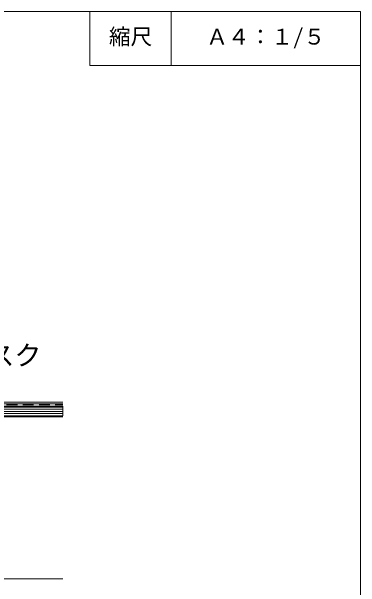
# Model space of a CAD drawing. Units: millimetres, scale not verified. Extents: x -675 to 675, y -471 to 460.
# Drawn here: x 352 to 675, y -73 to 460 of the extents above; entities that cross this region are included whole.
import ezdxf
from ezdxf.enums import TextEntityAlignment as Align

# ---------------------------------------------------------------- set-up
doc = ezdxf.new("R2010")
doc.units = ezdxf.units.MM
doc.header["$LTSCALE"] = 5
doc.linetypes.add('DASHED2', pattern=[3, 2, -1])
for name, color, linetype, lineweight in [('1-3_断熱材', 5, 'DASHED2', 9), ('1-4_リベットルーフ', 3, 'Continuous', 9), ('1-8_下地など', 30, 'Continuous', 18), ('1-A_元図・躯体', 7, 'Continuous', 9), ('E-0', 7, 'Continuous', 9), ('F-F', 7, 'Continuous', 9)]:
    doc.layers.add(name, color=color, linetype=linetype, lineweight=lineweight)
doc.layers.add('E-E', color=7, linetype='Continuous')
doc.styles.add('ＭＳ ゴシック', font='')
doc.styles.get('ＭＳ ゴシック').set_extended_font_data('MS Gothic')

msp = doc.modelspace()

# ---------------------------------------------------------------- linework, layer by layer
at = {"layer": '1-3_断熱材'}
msp.add_line((152.9, 96), (400, 96), dxfattribs=at)
at = {"layer": '1-4_リベットルーフ'}
for p, q in [((196.052, 97), (400, 97)), ((196.402, 98.5), (400, 98.5))]:
    msp.add_line(p, q, dxfattribs=at)
at = {"layer": '1-8_下地など'}
for p, q in [((152.9, 95), (400, 95)), ((152.9, 94), (400, 94)), ((152.9, 92), (400, 92)), ((400, 95), (400, 86)), ((152.9, 90), (400, 90)), ((152.9, 88), (400, 88)), ((152.9, 86), (400, 86))]:
    msp.add_line(p, q, dxfattribs=at)
at = {"layer": '1-A_元図・躯体'}
for p, q in [((-290, 85), (400, 85)), ((75, -65), (400, -65))]:
    msp.add_line(p, q, dxfattribs=at)
at = {"layer": 'F-F'}
msp.add_line((500, 460), (500, 410), dxfattribs=at)
for points in [[(-675, 460), (675, 460), (675, -440), (-675, -440)], [(425, 460), (425, 410), (675, 410)]]:
    msp.add_lwpolyline(points, dxfattribs=at)

# ---------------------------------------------------------------- texts
at = {"layer": 'E-0', "style": 'ＭＳ ゴシック'}
msp.add_text('ＩＨディスク', height=18.33, dxfattribs=at).set_placement((230.088, 127.263), align=Align.BOTTOM_LEFT)
at = {"layer": 'E-E', "style": 'ＭＳ ゴシック'}
for s, p in [('縮尺', (442.5, 425)), ('Ａ４：１/５', (532.5, 425))]:
    msp.add_text(s, height=14.66, dxfattribs=at).set_placement(p, align=Align.BOTTOM_LEFT)

doc.saveas('drawing.dxf')
